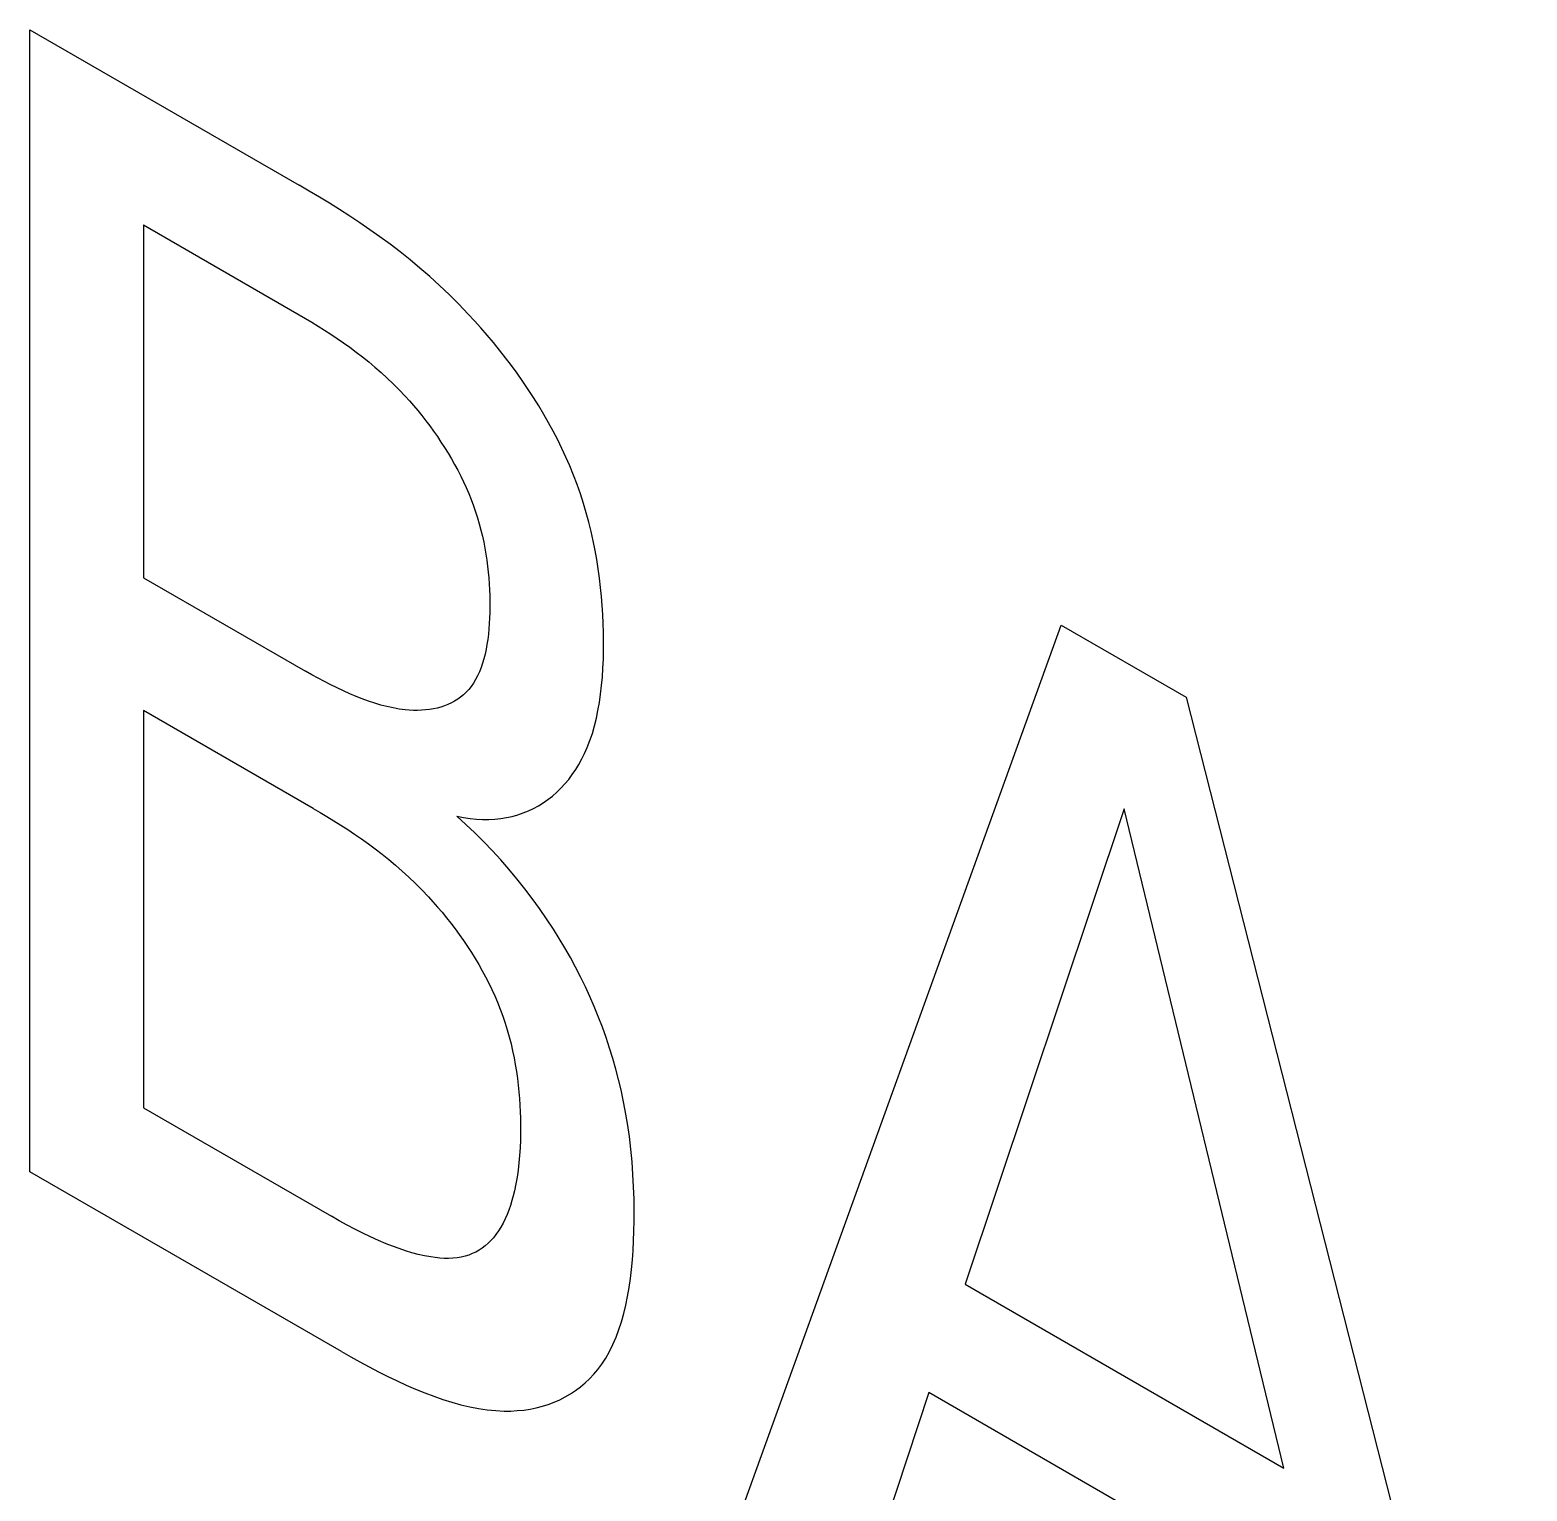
# Model space of a CAD drawing. Extents: x 0 to 420, y 0 to 297.
# Drawn here: x 185.367 to 187.187, y 120.416 to 122.192 of the extents above; entities that cross this region are included whole.
import ezdxf

# ---------------------------------------------------------------- set-up
doc = ezdxf.new("R2010")
doc.units = 0
doc.header["$LTSCALE"] = 23.1
doc.layers.add('40000_ISO', color=7, linetype='CONTINUOUS')

msp = doc.modelspace()

# ---------------------------------------------------------------- linework, layer by layer
at = {"layer": '40000_ISO', "color": 7, "linetype": 'CONTINUOUS'}
for p, q in [((185.3675, 122.1924), (185.6945, 122.0036)), ((185.3675, 120.8044), (185.3675, 122.1924)), ((185.7068, 121.9965), (185.6945, 122.0036)), ((185.7191, 121.9892), (185.7068, 121.9965)), ((185.7314, 121.9817), (185.7191, 121.9892)), ((185.7437, 121.974), (185.7314, 121.9817)), ((185.756, 121.966), (185.7437, 121.974)), ((185.5056, 121.9553), (185.7022, 121.8417)), ((185.5056, 121.9553), (185.5056, 121.5264)), ((185.7683, 121.9579), (185.756, 121.966)), ((185.7806, 121.9495), (185.7683, 121.9579)), ((185.7928, 121.9408), (185.7806, 121.9495)), ((185.805, 121.9318), (185.7928, 121.9408)), ((185.8172, 121.9225), (185.805, 121.9318)), ((185.8293, 121.9129), (185.8172, 121.9225)), ((185.8413, 121.9029), (185.8293, 121.9129)), ((185.8532, 121.8925), (185.8413, 121.9029)), ((185.8651, 121.8818), (185.8532, 121.8925)), ((185.8769, 121.8707), (185.8651, 121.8818)), ((185.8885, 121.8591), (185.8769, 121.8707)), ((185.9001, 121.8471), (185.8885, 121.8591)), ((185.9078, 121.8387), (185.9001, 121.8471)), ((185.7022, 121.8417), (185.7099, 121.8371)), ((185.7099, 121.8371), (185.7176, 121.8324)), ((185.7176, 121.8324), (185.7254, 121.8276)), ((185.7254, 121.8276), (185.7331, 121.8226)), ((185.9155, 121.8302), (185.9078, 121.8387)), ((185.9231, 121.8214), (185.9155, 121.8302)), ((185.7331, 121.8226), (185.7408, 121.8174)), ((185.7408, 121.8174), (185.7485, 121.8121)), ((185.7485, 121.8121), (185.7562, 121.8066)), ((185.9306, 121.8124), (185.9231, 121.8214)), ((185.9379, 121.8033), (185.9306, 121.8124)), ((185.7562, 121.8066), (185.7639, 121.8009)), ((185.7639, 121.8009), (185.7715, 121.795)), ((185.7715, 121.795), (185.7791, 121.7889)), ((185.9452, 121.794), (185.9379, 121.8033)), ((185.9524, 121.7846), (185.9452, 121.794)), ((185.7791, 121.7889), (185.7866, 121.7826)), ((185.7866, 121.7826), (185.7941, 121.776)), ((185.7941, 121.776), (185.8015, 121.7692)), ((185.9594, 121.775), (185.9524, 121.7846)), ((185.9662, 121.7652), (185.9594, 121.775)), ((185.8015, 121.7692), (185.8089, 121.7622)), ((185.8089, 121.7622), (185.8161, 121.7549)), ((185.8161, 121.7549), (185.8233, 121.7473)), ((185.9729, 121.7554), (185.9662, 121.7652)), ((185.9794, 121.7454), (185.9729, 121.7554)), ((185.8233, 121.7473), (185.8285, 121.7416)), ((185.8285, 121.7416), (185.8336, 121.7357)), ((185.9857, 121.7353), (185.9794, 121.7454)), ((185.8336, 121.7357), (185.8386, 121.7297)), ((185.8386, 121.7297), (185.8435, 121.7236)), ((185.8435, 121.7236), (185.8484, 121.7174)), ((185.9918, 121.7251), (185.9857, 121.7353)), ((185.9976, 121.7149), (185.9918, 121.7251)), ((185.8484, 121.7174), (185.8532, 121.7111)), ((185.8532, 121.7111), (185.8579, 121.7046)), ((185.8579, 121.7046), (185.8625, 121.6981)), ((186.0033, 121.7045), (185.9976, 121.7149)), ((186.0087, 121.6941), (186.0033, 121.7045)), ((185.8625, 121.6981), (185.8669, 121.6914)), ((185.8669, 121.6914), (185.8713, 121.6847)), ((185.8713, 121.6847), (185.8755, 121.6779)), ((186.0139, 121.6836), (186.0087, 121.6941)), ((186.0188, 121.6731), (186.0139, 121.6836)), ((185.8755, 121.6779), (185.8796, 121.6711)), ((185.8796, 121.6711), (185.8835, 121.6641)), ((185.8835, 121.6641), (185.8873, 121.6571)), ((186.0234, 121.6625), (186.0188, 121.6731)), ((185.8873, 121.6571), (185.8909, 121.6501)), ((185.8909, 121.6501), (185.8943, 121.6431)), ((186.028, 121.6511), (186.0234, 121.6625)), ((186.0323, 121.6397), (186.028, 121.6511)), ((185.8943, 121.6431), (185.8975, 121.636)), ((185.8975, 121.636), (185.9006, 121.6289)), ((185.9006, 121.6289), (185.9036, 121.6215)), ((186.0363, 121.6283), (186.0323, 121.6397)), ((186.04, 121.6169), (186.0363, 121.6283)), ((185.9036, 121.6215), (185.9063, 121.6141)), ((185.9063, 121.6141), (185.9089, 121.6067)), ((186.0434, 121.6054), (186.04, 121.6169)), ((185.9089, 121.6067), (185.9112, 121.5993)), ((185.9112, 121.5993), (185.9134, 121.5919)), ((185.9134, 121.5919), (185.9154, 121.5845)), ((186.0465, 121.594), (186.0434, 121.6054)), ((186.0493, 121.5826), (186.0465, 121.594)), ((185.9154, 121.5845), (185.9172, 121.5771)), ((185.9172, 121.5771), (185.9188, 121.5698)), ((186.0519, 121.5712), (186.0493, 121.5826)), ((185.9188, 121.5698), (185.9203, 121.5624)), ((185.9203, 121.5624), (185.9215, 121.5551)), ((185.9215, 121.5551), (185.9227, 121.5478)), ((186.0542, 121.5598), (186.0519, 121.5712)), ((186.0562, 121.5485), (186.0542, 121.5598)), ((185.9227, 121.5478), (185.9236, 121.5406)), ((185.9236, 121.5406), (185.9244, 121.5333)), ((186.058, 121.5372), (186.0562, 121.5485)), ((186.0595, 121.526), (186.058, 121.5372)), ((185.5056, 121.5264), (185.7022, 121.4129)), ((185.9244, 121.5333), (185.9251, 121.5262)), ((185.9251, 121.5262), (185.9256, 121.519)), ((185.9256, 121.519), (185.926, 121.5119)), ((186.0609, 121.5148), (186.0595, 121.526)), ((185.926, 121.5119), (185.9262, 121.5049)), ((185.9262, 121.5049), (185.9264, 121.4979)), ((186.062, 121.5037), (186.0609, 121.5148)), ((186.0629, 121.4927), (186.062, 121.5037)), ((185.9263, 121.4842), (185.926, 121.4775)), ((185.9264, 121.491), (185.9263, 121.4842)), ((185.9264, 121.4979), (185.9264, 121.491)), ((186.0635, 121.4818), (186.0629, 121.4927)), ((186.064, 121.471), (186.0635, 121.4818)), ((185.9251, 121.4643), (185.9245, 121.4579)), ((185.9256, 121.4709), (185.9251, 121.4643)), ((185.926, 121.4775), (185.9256, 121.4709)), ((186.0644, 121.4602), (186.064, 121.471)), ((186.2062, 120.3202), (186.6205, 121.469)), ((186.6205, 121.469), (186.7722, 121.3814)), ((185.9228, 121.4455), (185.9217, 121.4395)), ((185.9237, 121.4516), (185.9228, 121.4455)), ((185.9245, 121.4579), (185.9237, 121.4516)), ((186.0645, 121.4496), (186.0644, 121.4602)), ((186.0644, 121.4384), (186.0645, 121.4496)), ((185.919, 121.428), (185.9174, 121.4225)), ((185.9204, 121.4337), (185.919, 121.428)), ((185.9217, 121.4395), (185.9204, 121.4337)), ((186.0637, 121.4165), (186.0642, 121.4274)), ((186.0642, 121.4274), (186.0644, 121.4384)), ((185.7099, 121.4086), (185.7022, 121.4129)), ((185.9136, 121.4122), (185.9114, 121.4074)), ((185.9156, 121.4173), (185.9136, 121.4122)), ((185.9174, 121.4225), (185.9156, 121.4173)), ((186.063, 121.4058), (186.0637, 121.4165)), ((185.7176, 121.4044), (185.7099, 121.4086)), ((185.7253, 121.4003), (185.7176, 121.4044)), ((185.733, 121.3963), (185.7253, 121.4003)), ((185.7407, 121.3925), (185.733, 121.3963)), ((185.7484, 121.3889), (185.7407, 121.3925)), ((185.9006, 121.3906), (185.8975, 121.3872)), ((185.9036, 121.3944), (185.9006, 121.3906)), ((185.9064, 121.3985), (185.9036, 121.3944)), ((185.909, 121.4028), (185.9064, 121.3985)), ((185.9114, 121.4074), (185.909, 121.4028)), ((186.0609, 121.3851), (186.0621, 121.3953)), ((186.0621, 121.3953), (186.063, 121.4058)), ((185.756, 121.3855), (185.7484, 121.3889)), ((185.7637, 121.3822), (185.756, 121.3855)), ((185.7713, 121.3792), (185.7637, 121.3822)), ((185.7789, 121.3765), (185.7713, 121.3792)), ((185.7864, 121.374), (185.7789, 121.3765)), ((185.7939, 121.3717), (185.7864, 121.374)), ((185.8754, 121.3724), (185.8712, 121.3707)), ((185.8795, 121.3743), (185.8754, 121.3724)), ((185.8834, 121.3764), (185.8795, 121.3743)), ((185.8872, 121.3787), (185.8834, 121.3764)), ((185.8908, 121.3813), (185.8872, 121.3787)), ((185.8943, 121.3841), (185.8908, 121.3813)), ((185.8975, 121.3872), (185.8943, 121.3841)), ((186.0577, 121.3652), (186.0595, 121.375)), ((186.0595, 121.375), (186.0609, 121.3851)), ((186.7722, 121.3814), (187.1866, 119.7541)), ((185.7117, 121.2461), (185.5056, 121.3651)), ((185.5056, 121.3651), (185.5056, 120.882)), ((185.8013, 121.3698), (185.7939, 121.3717)), ((185.8087, 121.3682), (185.8013, 121.3698)), ((185.8161, 121.3669), (185.8087, 121.3682)), ((185.8233, 121.366), (185.8161, 121.3669)), ((185.8284, 121.3656), (185.8233, 121.366)), ((185.8335, 121.3653), (185.8284, 121.3656)), ((185.8385, 121.3653), (185.8335, 121.3653)), ((185.8434, 121.3654), (185.8385, 121.3653)), ((185.8483, 121.3658), (185.8434, 121.3654)), ((185.853, 121.3664), (185.8483, 121.3658)), ((185.8577, 121.3671), (185.853, 121.3664)), ((185.8623, 121.3681), (185.8577, 121.3671)), ((185.8668, 121.3693), (185.8623, 121.3681)), ((185.8712, 121.3707), (185.8668, 121.3693)), ((186.0535, 121.3463), (186.0557, 121.3556)), ((186.0557, 121.3556), (186.0577, 121.3652)), ((186.0479, 121.3286), (186.0509, 121.3373)), ((186.0509, 121.3373), (186.0535, 121.3463)), ((186.0415, 121.313), (186.0447, 121.3202)), ((186.0447, 121.3202), (186.0479, 121.3286)), ((186.0345, 121.2995), (186.0382, 121.3062)), ((186.0382, 121.3062), (186.0415, 121.313)), ((186.0221, 121.2813), (186.0265, 121.2871)), ((186.0265, 121.2871), (186.0306, 121.2932)), ((186.0306, 121.2932), (186.0345, 121.2995)), ((186.0023, 121.2611), (186.0076, 121.2657)), ((186.0076, 121.2657), (186.0127, 121.2706)), ((186.0127, 121.2706), (186.0175, 121.2758)), ((186.0175, 121.2758), (186.0221, 121.2813)), ((185.7117, 121.2461), (185.72, 121.2412)), ((185.9731, 121.243), (185.9793, 121.246)), ((185.9793, 121.246), (185.9853, 121.2492)), ((185.9853, 121.2492), (185.9912, 121.2528)), ((185.9912, 121.2528), (185.9969, 121.2568)), ((185.9969, 121.2568), (186.0023, 121.2611)), ((186.6971, 121.2457), (186.5039, 120.6677)), ((186.891, 120.4442), (186.6971, 121.2457)), ((185.72, 121.2412), (185.7284, 121.2362)), ((185.7284, 121.2362), (185.7368, 121.2311)), ((185.7368, 121.2311), (185.7452, 121.2258)), ((185.8863, 121.2367), (185.8943, 121.2351)), ((185.8973, 121.2267), (185.8863, 121.2367)), ((185.8943, 121.2351), (185.9022, 121.2339)), ((185.9022, 121.2339), (185.9099, 121.2331)), ((185.9099, 121.2331), (185.9175, 121.2326)), ((185.9175, 121.2326), (185.925, 121.2326)), ((185.925, 121.2326), (185.9323, 121.233)), ((185.9323, 121.233), (185.9395, 121.2337)), ((185.9395, 121.2337), (185.9466, 121.2349)), ((185.9466, 121.2349), (185.9535, 121.2364)), ((185.9535, 121.2364), (185.9602, 121.2382)), ((185.9602, 121.2382), (185.9667, 121.2405)), ((185.9667, 121.2405), (185.9731, 121.243)), ((185.7452, 121.2258), (185.7536, 121.2204)), ((185.7536, 121.2204), (185.762, 121.2148)), ((185.762, 121.2148), (185.7704, 121.209)), ((185.7704, 121.209), (185.7787, 121.203)), ((185.9082, 121.2163), (185.8973, 121.2267)), ((185.9189, 121.2055), (185.9082, 121.2163)), ((185.7787, 121.203), (185.787, 121.1969)), ((185.787, 121.1969), (185.7953, 121.1905)), ((185.7953, 121.1905), (185.8035, 121.1839)), ((185.9295, 121.1944), (185.9189, 121.2055)), ((185.9396, 121.1834), (185.9295, 121.1944)), ((185.8035, 121.1839), (185.8117, 121.177)), ((185.8117, 121.177), (185.8199, 121.1699)), ((185.9495, 121.1721), (185.9396, 121.1834)), ((185.8199, 121.1699), (185.8279, 121.1625)), ((185.8279, 121.1625), (185.8359, 121.1549)), ((185.8359, 121.1549), (185.8438, 121.1469)), ((185.9592, 121.1604), (185.9495, 121.1721)), ((185.9687, 121.1485), (185.9592, 121.1604)), ((185.8438, 121.1469), (185.8516, 121.1387)), ((185.8516, 121.1387), (185.8572, 121.1326)), ((185.9778, 121.1366), (185.9687, 121.1485)), ((185.9867, 121.1243), (185.9778, 121.1366)), ((185.8572, 121.1326), (185.8628, 121.1262)), ((185.8628, 121.1262), (185.8682, 121.1198)), ((185.8682, 121.1198), (185.8736, 121.1132)), ((185.9953, 121.1119), (185.9867, 121.1243)), ((185.8736, 121.1132), (185.8789, 121.1064)), ((185.8789, 121.1064), (185.8841, 121.0996)), ((185.8841, 121.0996), (185.8892, 121.0926)), ((186.0037, 121.0991), (185.9953, 121.1119)), ((185.8892, 121.0926), (185.8942, 121.0855)), ((185.8942, 121.0855), (185.8991, 121.0784)), ((186.0107, 121.0879), (186.0037, 121.0991)), ((186.0175, 121.0764), (186.0107, 121.0879)), ((185.8991, 121.0784), (185.9038, 121.0711)), ((185.9038, 121.0711), (185.9084, 121.0637)), ((185.9084, 121.0637), (185.9128, 121.0563)), ((186.0241, 121.0648), (186.0175, 121.0764)), ((186.0305, 121.0531), (186.0241, 121.0648)), ((185.9128, 121.0563), (185.9171, 121.0488)), ((185.9171, 121.0488), (185.9212, 121.0412)), ((186.0365, 121.0412), (186.0305, 121.0531)), ((185.9212, 121.0412), (185.9251, 121.0336)), ((185.9251, 121.0336), (185.9288, 121.026)), ((186.0424, 121.0293), (186.0365, 121.0412)), ((186.0479, 121.0173), (186.0424, 121.0293)), ((185.9288, 121.026), (185.9323, 121.0183)), ((185.9323, 121.0183), (185.9356, 121.0105)), ((185.9356, 121.0105), (185.9389, 121.0021)), ((186.0532, 121.0052), (186.0479, 121.0173)), ((185.9389, 121.0021), (185.942, 120.9937)), ((185.942, 120.9937), (185.9449, 120.9852)), ((186.0581, 120.993), (186.0532, 121.0052)), ((186.063, 120.9803), (186.0581, 120.993)), ((185.9449, 120.9852), (185.9475, 120.9767)), ((185.9475, 120.9767), (185.9499, 120.9683)), ((186.0676, 120.9675), (186.063, 120.9803)), ((185.9499, 120.9683), (185.952, 120.9598)), ((185.952, 120.9598), (185.954, 120.9514)), ((186.0718, 120.9547), (186.0676, 120.9675)), ((186.0757, 120.9419), (186.0718, 120.9547)), ((185.954, 120.9514), (185.9557, 120.943)), ((185.9557, 120.943), (185.9572, 120.9346)), ((186.0793, 120.9291), (186.0757, 120.9419)), ((185.9572, 120.9346), (185.9586, 120.9262)), ((185.9586, 120.9262), (185.9598, 120.9179)), ((185.9598, 120.9179), (185.9608, 120.9097)), ((186.0827, 120.9164), (186.0793, 120.9291)), ((185.9608, 120.9097), (185.9616, 120.9015)), ((185.9616, 120.9015), (185.9623, 120.8933)), ((186.0857, 120.9038), (186.0827, 120.9164)), ((186.0884, 120.8912), (186.0857, 120.9038)), ((185.5056, 120.882), (185.7339, 120.7502)), ((185.9623, 120.8933), (185.9628, 120.8853)), ((185.9628, 120.8853), (185.9632, 120.8773)), ((186.0908, 120.8787), (186.0884, 120.8912)), ((185.9632, 120.8773), (185.9635, 120.8694)), ((185.9635, 120.8694), (185.9636, 120.8616)), ((186.0935, 120.8629), (186.0908, 120.8787)), ((185.9636, 120.852), (185.9634, 120.8426)), ((185.9636, 120.8616), (185.9636, 120.852)), ((186.0958, 120.8473), (186.0935, 120.8629)), ((186.0976, 120.8318), (186.0958, 120.8473)), ((185.963, 120.8333), (185.9624, 120.8242)), ((185.9634, 120.8426), (185.963, 120.8333)), ((186.0991, 120.8164), (186.0976, 120.8318)), ((185.9616, 120.8153), (185.9606, 120.8065)), ((185.9624, 120.8242), (185.9616, 120.8153)), ((186.1002, 120.8012), (186.0991, 120.8164)), ((185.746, 120.5858), (185.3675, 120.8044)), ((185.9593, 120.7979), (185.9578, 120.7895)), ((185.9606, 120.8065), (185.9593, 120.7979)), ((186.101, 120.7861), (186.1002, 120.8012)), ((185.9546, 120.7752), (185.953, 120.7693)), ((185.9561, 120.7813), (185.9546, 120.7752)), ((185.9578, 120.7895), (185.9561, 120.7813)), ((186.1015, 120.7712), (186.101, 120.7861)), ((185.9493, 120.7578), (185.9472, 120.7523)), ((185.9512, 120.7635), (185.9493, 120.7578)), ((185.953, 120.7693), (185.9512, 120.7635)), ((186.1017, 120.7563), (186.1015, 120.7712)), ((186.1017, 120.7442), (186.1017, 120.7563)), ((185.7434, 120.7448), (185.7339, 120.7502)), ((185.7529, 120.7396), (185.7434, 120.7448)), ((185.7624, 120.7346), (185.7529, 120.7396)), ((185.9397, 120.7371), (185.9368, 120.7324)), ((185.9424, 120.7419), (185.9397, 120.7371)), ((185.9449, 120.747), (185.9424, 120.7419)), ((185.9472, 120.7523), (185.9449, 120.747)), ((186.1014, 120.7323), (186.1017, 120.7442)), ((185.7719, 120.7298), (185.7624, 120.7346)), ((185.7814, 120.7252), (185.7719, 120.7298)), ((185.7908, 120.721), (185.7814, 120.7252)), ((185.8003, 120.7169), (185.7908, 120.721)), ((185.9242, 120.7174), (185.9207, 120.7144)), ((185.9275, 120.7207), (185.9242, 120.7174)), ((185.9307, 120.7242), (185.9275, 120.7207)), ((185.9337, 120.728), (185.9307, 120.7242)), ((185.9368, 120.7324), (185.9337, 120.728)), ((186.1004, 120.7087), (186.101, 120.7204)), ((186.101, 120.7204), (186.1014, 120.7323)), ((185.8081, 120.7138), (185.8003, 120.7169)), ((185.816, 120.7109), (185.8081, 120.7138)), ((185.8238, 120.7083), (185.816, 120.7109)), ((185.8315, 120.7059), (185.8238, 120.7083)), ((185.8392, 120.7039), (185.8315, 120.7059)), ((185.8469, 120.7021), (185.8392, 120.7039)), ((185.8544, 120.7008), (185.8469, 120.7021)), ((185.86, 120.7), (185.8544, 120.7008)), ((185.8654, 120.6994), (185.86, 120.7)), ((185.8709, 120.6991), (185.8654, 120.6994)), ((185.8814, 120.6992), (185.8762, 120.699)), ((185.8865, 120.6998), (185.8814, 120.6992)), ((185.8915, 120.7006), (185.8865, 120.6998)), ((185.8963, 120.7017), (185.8915, 120.7006)), ((185.9007, 120.7031), (185.8963, 120.7017)), ((185.905, 120.7048), (185.9007, 120.7031)), ((185.9092, 120.7068), (185.905, 120.7048)), ((185.9132, 120.709), (185.9092, 120.7068)), ((185.917, 120.7116), (185.9132, 120.709)), ((185.9207, 120.7144), (185.917, 120.7116)), ((186.0995, 120.6971), (186.1004, 120.7087)), ((185.8762, 120.699), (185.8709, 120.6991)), ((186.0971, 120.6745), (186.0984, 120.6857)), ((186.0984, 120.6857), (186.0995, 120.6971)), ((186.0936, 120.6527), (186.0955, 120.6635)), ((186.0955, 120.6635), (186.0971, 120.6745)), ((186.5039, 120.6677), (186.891, 120.4442)), ((186.0914, 120.6422), (186.0936, 120.6527)), ((186.0862, 120.6221), (186.0889, 120.632)), ((186.0889, 120.632), (186.0914, 120.6422)), ((186.0796, 120.6033), (186.0831, 120.6125)), ((186.0831, 120.6125), (186.0862, 120.6221)), ((186.0716, 120.5859), (186.0758, 120.5944)), ((186.0758, 120.5944), (186.0796, 120.6033)), ((185.746, 120.5858), (185.7572, 120.5794)), ((185.7572, 120.5794), (185.7684, 120.5732)), ((185.7684, 120.5732), (185.7797, 120.5671)), ((186.0622, 120.5703), (186.0671, 120.5779)), ((186.0671, 120.5779), (186.0716, 120.5859)), ((185.7797, 120.5671), (185.791, 120.5612)), ((185.791, 120.5612), (185.8022, 120.5556)), ((185.8022, 120.5556), (185.8135, 120.5501)), ((186.0475, 120.5527), (186.0527, 120.5582)), ((186.0527, 120.5582), (186.0576, 120.5641)), ((186.0576, 120.5641), (186.0622, 120.5703)), ((185.8135, 120.5501), (185.8247, 120.545)), ((185.8247, 120.545), (185.8359, 120.5401)), ((185.8359, 120.5401), (185.8471, 120.5356)), ((185.8471, 120.5356), (185.8582, 120.5314)), ((186.0242, 120.5343), (186.0304, 120.5383)), ((186.0304, 120.5383), (186.0364, 120.5428)), ((186.0364, 120.5428), (186.0421, 120.5476)), ((186.0421, 120.5476), (186.0475, 120.5527)), ((186.4595, 120.5359), (186.3593, 120.2317)), ((186.9347, 120.2616), (186.4595, 120.5359)), ((185.8582, 120.5314), (185.8692, 120.5275)), ((185.8692, 120.5275), (185.8802, 120.5241)), ((185.8802, 120.5241), (185.8911, 120.5211)), ((185.8911, 120.5211), (185.9018, 120.5186)), ((185.9018, 120.5186), (185.9125, 120.5165)), ((185.9752, 120.5159), (185.9827, 120.5174)), ((185.9827, 120.5174), (185.9901, 120.5193)), ((185.9901, 120.5193), (185.9973, 120.5216)), ((185.9973, 120.5216), (186.0043, 120.5242)), ((186.0043, 120.5242), (186.0112, 120.5272)), ((186.0112, 120.5272), (186.0178, 120.5306)), ((186.0178, 120.5306), (186.0242, 120.5343)), ((185.9125, 120.5165), (185.923, 120.515)), ((185.923, 120.515), (185.9334, 120.514)), ((185.9334, 120.514), (185.9436, 120.5135)), ((185.9436, 120.5135), (185.9517, 120.5135)), ((185.9517, 120.5135), (185.9596, 120.514)), ((185.9596, 120.514), (185.9675, 120.5147)), ((185.9675, 120.5147), (185.9752, 120.5159))]:
    msp.add_line(p, q, dxfattribs=at)

doc.saveas('drawing.dxf')
